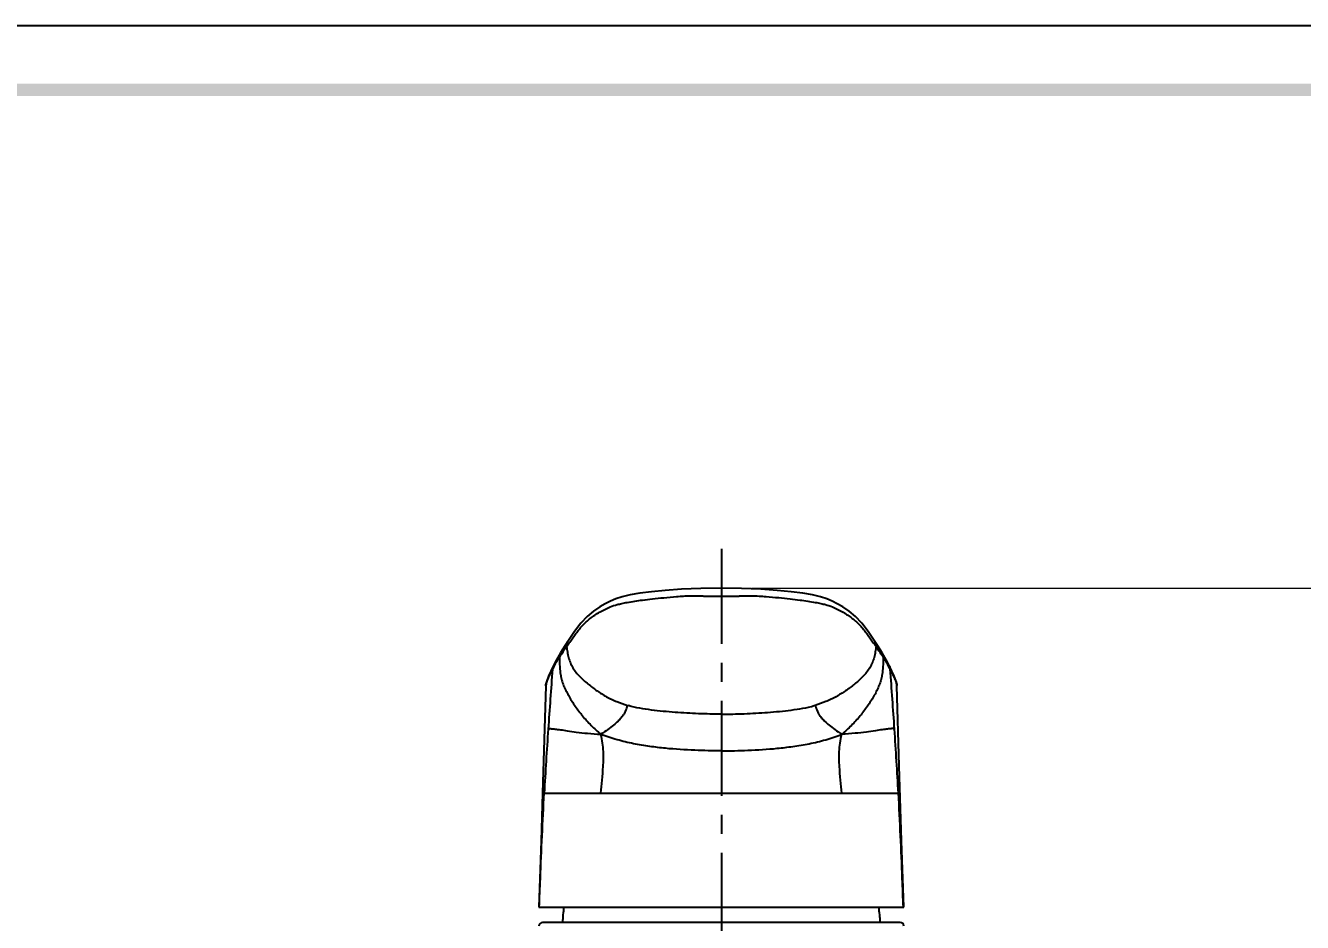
# Model space of a CAD drawing. Header units: millimetres. Extents: x 1091 to 1735, y 843 to 1297.
# Drawn here: x 1412.4 to 1580.5, y 1179.2 to 1297.2 of the extents above; entities that cross this region are included whole.
import ezdxf

# ---------------------------------------------------------------- set-up
doc = ezdxf.new("R2010")
doc.units = ezdxf.units.MM
doc.linetypes.add('CENTER', pattern=[2, 1.25, -0.25, 0.25, -0.25])
doc.layers.add('06___PRT_ALL_SURFS', color=7, linetype='Continuous')
doc.layers.add('标注', color=1, linetype='Continuous')
doc.styles.add('Daelim Dimension', font='')
doc.styles.get('Daelim Dimension').set_extended_font_data('나눔고딕')
doc.dimstyles.new('DEFAULT', dxfattribs={"dimscale": 2, "dimtxt": 2, "dimasz": 2, "dimexe": 0, "dimexo": 2, "dimgap": 1, "dimtad": 1, "dimdec": 1, "dimzin": 9, "dimdsep": 46, "dimtxsty": 'Daelim Dimension', "dimcen": 0.5, "dimclrd": 252, "dimclre": 252, "dimclrt": 3, "dimadec": 1, "dimazin": 0, "dimtfac": 1, "dimtdec": 1, "dimtix": 1, "dimtmove": 0, "dimatfit": 3, "dimfxl": 1, "dimtolj": 1, "dimtzin": 1, "dimlwd": 9, "dimlwe": 9, "dimarcsym": 0})

# ---------------------------------------------------------------- blocks, each defined once
blk = doc.blocks.new('*D2')
at = {"color": 5, "lineweight": 9, "transparency": 16777216}
for p, q in [((1508.02, 1223.16), (1604.38, 1223.16)), ((1604.38, 1219.16), (1604.38, 1110.19)), ((1579.17, 1106.19), (1604.38, 1106.19))]:
    blk.add_line(p, q, dxfattribs=at)
at = {"color": 5, "transparency": 16777216}
for points in [[(1603.71, 1219.16), (1605.04, 1219.16), (1604.38, 1223.16)], [(1603.71, 1110.19), (1605.04, 1110.19), (1604.38, 1106.19)]]:
    blk.add_solid(points, dxfattribs=at)
at = {"layer": 'Defpoints', "color": 0, "transparency": 16777216}
for p in [(1504.02, 1223.16), (1575.17, 1106.19), (1604.38, 1106.19)]:
    blk.add_point(p, dxfattribs=at)
at = {"color": 7, "transparency": 16777216, "insert": (1597.04, 1164.67), "char_height": 10, "attachment_point": 5, "rotation": 90, "style": 'Daelim Dimension'}
blk.add_mtext('\\A1;117', dxfattribs=at)

msp = doc.modelspace()

# ---------------------------------------------------------------- linework, layer by layer
at = {"color": 7, "linetype": 'Continuous'}
for p, q in [((1483.48, 1215.64), (1482.86, 1214.67)), ((1483.8, 1216.15), (1483.48, 1215.64)), ((1483.8, 1216.15), (1483.82, 1216.18)), ((1524.23, 1216.15), (1524.21, 1216.18)), ((1524.55, 1215.64), (1524.23, 1216.15)), ((1525.17, 1214.67), (1524.55, 1215.64)), ((1482.86, 1214.66), (1482.49, 1214.06)), ((1482.86, 1214.67), (1482.86, 1214.66)), ((1525.17, 1214.67), (1525.17, 1214.66)), ((1525.54, 1214.06), (1525.17, 1214.66)), ((1481.9, 1212.93), (1481.9, 1212.93)), ((1526.14, 1212.93), (1526.14, 1212.93)), ((1526.77, 1211.61), (1526.14, 1212.93)), ((1480.93, 1210.34), (1480.93, 1210.34)), ((1527.05, 1210.81), (1526.77, 1211.61)), ((1527.11, 1210.34), (1527.05, 1210.81)), ((1527.11, 1210.34), (1527.11, 1210.34)), ((1516.37, 1207.76), (1516.38, 1207.76)), ((1480.02, 1181.19), (1528.02, 1181.19)), ((1527.54, 1179.19), (1480.5, 1179.19))]:
    msp.add_line(p, q, dxfattribs=at)
at = {"color": 9, "linetype": 'Continuous'}
for p, q in [((1482.99, 1214.51), (1483.02, 1214.56)), ((1483.02, 1214.56), (1483.11, 1214.69)), ((1525.01, 1214.56), (1525.07, 1214.47)), ((1488.18, 1196.19), (1527.33, 1196.19))]:
    msp.add_line(p, q, dxfattribs=at)
at = {"color": 2}
msp.add_lwpolyline([(1091.24, 1297.22), (1735.44, 1297.22), (1735.44, 843.46), (1091.24, 843.46)], close=True, dxfattribs=at)
at = {"ltscale": 0.5}
msp.add_lwpolyline([(1091.24, 1297.22), (1735.44, 1297.22), (1735.44, 843.46), (1091.24, 843.46)], close=True, dxfattribs=at)
at = {"color": 7, "linetype": 'Continuous'}
for points in [[(1504.02, 1223.16), (1501.33, 1223.13), (1498.78, 1223.03), (1496.64, 1222.89), (1494.82, 1222.72), (1493.29, 1222.53), (1492.01, 1222.31), (1490.98, 1222.06), (1490.14, 1221.78), (1489.42, 1221.48), (1488.75, 1221.14), (1488.03, 1220.72), (1487.2, 1220.16), (1486.35, 1219.45), (1485.51, 1218.57), (1484.7, 1217.48), (1483.82, 1216.18)], [(1524.21, 1216.18), (1523.33, 1217.48), (1522.52, 1218.57), (1521.68, 1219.45), (1520.83, 1220.16), (1520, 1220.72), (1519.28, 1221.14), (1518.61, 1221.48), (1517.89, 1221.78), (1517.05, 1222.06), (1516.01, 1222.31), (1514.74, 1222.53), (1513.2, 1222.72), (1511.38, 1222.89), (1509.23, 1223.03), (1506.69, 1223.13), (1504.02, 1223.16)], [(1482.49, 1214.06), (1482.16, 1213.44), (1481.9, 1212.93)], [(1526.14, 1212.93), (1525.88, 1213.45), (1525.54, 1214.06)], [(1481.9, 1212.93), (1481.27, 1211.61), (1480.99, 1210.81), (1480.93, 1210.34)]]:
    msp.add_lwpolyline(points, dxfattribs=at)
at = {"color": 9, "linetype": 'Continuous'}
for centre, radius, start, end in [((1484.61, 1215.64), 0.96, 147.9099, 150.393), ((1471.5, 1225.16), 15.52, 323.1508, 324.2472), ((1536.92, 1225.45), 16, 215.714, 216.6731), ((1523.42, 1215.64), 0.961, 29.6075, 32.0924), ((1483.68, 1214.15), 0.965, 147.9904, 182.5948), ((1550.88, 1232.25), 31.34, 213.8735, 214.3828), ((1524.36, 1214.15), 0.965, 357.4059, 32.0069), ((2354.6, 1145.24), 875.39, 175.59237, 176.10949), ((1494.15, 1206.57), 13.71, 153.5603, 154.2955), ((1494.67, 1206.32), 14.28, 152.6499, 153.5804), ((1492.6, 1207.39), 11.95, 150.8604, 152.654), ((1515.18, 1207.26), 12.24, 27.0624, 28.977), ((1513.13, 1206.2), 14.54, 26.3833, 27.0869), ((1513.96, 1206.61), 13.62, 25.7006, 26.3929), ((653.44, 1145.24), 875.39, 3.89051, 4.40763), ((1525.91, 1210.31), 1.2, 1.7835, 2.6187), ((945.12, 1164.45), 583.07, 3.12035, 3.95234)]:
    msp.add_arc(centre, radius, start, end, dxfattribs=at)
at = {"color": 7, "linetype": 'Continuous'}
for centre, radius, start, end in [((1512.44, 1221.24), 14.04, 285.6971, 286.2157), ((1504.02, 1178.16), 20.94, 171.6848, 177.1971), ((1503.99, 1178.16), 20.97, 2.8053, 8.299), ((1480.5, 1178.69), 0.5, 89.9751, 177.2566), ((1527.54, 1178.69), 0.5, 2.7433, 90.0249)]:
    msp.add_arc(centre, radius, start, end, dxfattribs=at)
at = {"color": 9, "linetype": 'Continuous'}
for points, knots in [([(1484.09, 1216.09), (1484.36, 1216.46), (1484.74, 1217.03), (1485.28, 1217.75), (1485.73, 1218.26), (1486.23, 1218.75), (1486.77, 1219.21), (1487.36, 1219.64), (1488, 1220.03), (1488.67, 1220.4), (1489.44, 1220.75), (1490.19, 1221), (1490.95, 1221.18), (1492.06, 1221.4), (1493.41, 1221.59), (1495.01, 1221.78), (1496.5, 1221.94), (1497.87, 1222.07), (1499.05, 1222.15), (1499.83, 1222.18), (1500.48, 1222.18), (1500.98, 1222.17), (1501.48, 1222.16), (1501.98, 1222.13), (1502.49, 1222.13), (1503, 1222.13), (1503.51, 1222.14), (1503.85, 1222.14), (1504.02, 1222.14)], [0, 0, 0, 0, 0.062256, 0.092884, 0.123844, 0.155536, 0.187995, 0.22125, 0.2553, 0.290211, 0.326474, 0.37033, 0.39861, 0.433064, 0.525588, 0.585175, 0.653764, 0.730989, 0.772663, 0.816173, 0.838498, 0.861126, 0.883997, 0.907055, 0.93023, 0.953466, 0.976727, 1, 1, 1, 1]), ([(1504.02, 1222.14), (1504.19, 1222.14), (1504.53, 1222.14), (1505.04, 1222.13), (1505.54, 1222.13), (1506.05, 1222.13), (1506.55, 1222.16), (1507.05, 1222.17), (1507.55, 1222.18), (1508.19, 1222.18), (1508.98, 1222.15), (1510.16, 1222.07), (1511.52, 1221.94), (1513.01, 1221.79), (1514.62, 1221.6), (1515.96, 1221.4), (1517.08, 1221.18), (1517.84, 1221), (1518.59, 1220.76), (1519.36, 1220.4), (1520.03, 1220.04), (1520.66, 1219.64), (1521.25, 1219.21), (1521.8, 1218.75), (1522.3, 1218.27), (1522.74, 1217.76), (1523.29, 1217.04), (1523.67, 1216.47), (1523.93, 1216.11)], [0, 0, 0, 0, 0.023258, 0.046505, 0.069727, 0.092888, 0.115932, 0.13879, 0.161406, 0.183721, 0.227214, 0.268876, 0.34609, 0.414688, 0.474304, 0.56692, 0.601425, 0.629751, 0.673668, 0.709935, 0.744832, 0.778869, 0.812113, 0.844562, 0.876247, 0.907196, 0.937807, 1, 1, 1, 1]), ([(1483.11, 1214.69), (1483.16, 1214.76), (1483.34, 1215.04), (1483.52, 1215.31), (1483.66, 1215.52)], [0, 0, 0, 0, 0.255587, 1, 1, 1, 1]), ([(1483.66, 1215.52), (1483.65, 1215.62), (1483.66, 1215.83), (1483.73, 1216.02), (1483.78, 1216.11)], [0, 0, 0, 0, 0.501965, 1, 1, 1, 1]), ([(1483.66, 1215.52), (1483.68, 1215.55), (1483.77, 1215.66), (1483.85, 1215.77), (1483.92, 1215.85)], [0, 0, 0, 0, 0.251487, 1, 1, 1, 1]), ([(1524.09, 1215.89), (1524.11, 1215.86), (1524.21, 1215.73), (1524.3, 1215.61), (1524.38, 1215.52)], [0, 0, 0, 0, 0.247911, 1, 1, 1, 1]), ([(1524.38, 1215.52), (1524.39, 1215.62), (1524.38, 1215.83), (1524.3, 1216.02), (1524.25, 1216.11)], [0, 0, 0, 0, 0.501313, 1, 1, 1, 1]), ([(1524.38, 1215.52), (1524.41, 1215.46), (1524.57, 1215.22), (1524.73, 1214.97), (1524.86, 1214.79)], [0, 0, 0, 0, 0.243672, 1, 1, 1, 1]), ([(1482.16, 1213.21), (1482.2, 1213.29), (1482.38, 1213.6), (1482.57, 1213.89), (1482.71, 1214.11)], [0, 0, 0, 0, 0.253785, 1, 1, 1, 1]), ([(1482.71, 1214.11), (1482.71, 1213.69), (1482.73, 1213.05), (1482.8, 1212.19), (1482.9, 1211.54), (1483.06, 1210.87), (1483.31, 1210.22), (1483.62, 1209.56), (1484.1, 1208.69), (1484.79, 1207.61), (1485.76, 1206.33), (1486.88, 1205.1), (1487.72, 1204.32), (1488.16, 1203.95)], [0, 0, 0, 0, 0.106565, 0.16058, 0.21553, 0.272249, 0.331168, 0.391842, 0.453642, 0.580523, 0.714068, 0.854704, 1, 1, 1, 1]), ([(1525.32, 1214.11), (1525.32, 1213.69), (1525.31, 1213.05), (1525.23, 1212.19), (1525.14, 1211.54), (1524.97, 1210.87), (1524.72, 1210.22), (1524.42, 1209.56), (1523.94, 1208.69), (1523.24, 1207.61), (1522.28, 1206.33), (1521.15, 1205.1), (1520.31, 1204.32), (1519.87, 1203.95)], [0, 0, 0, 0, 0.106565, 0.16058, 0.21553, 0.272249, 0.331168, 0.391842, 0.453642, 0.580523, 0.714068, 0.854704, 1, 1, 1, 1]), ([(1525.32, 1214.11), (1525.37, 1214.04), (1525.57, 1213.74), (1525.76, 1213.43), (1525.89, 1213.19)], [0, 0, 0, 0, 0.245982, 1, 1, 1, 1]), ([(1480.94, 1210.47), (1480.96, 1210.65), (1481.07, 1211), (1481.31, 1211.51), (1481.56, 1212.01), (1481.72, 1212.35), (1481.8, 1212.52)], [0, 0, 0, 0, 0.238446, 0.494568, 0.751215, 1, 1, 1, 1]), ([(1526.23, 1212.52), (1526.32, 1212.34), (1526.45, 1212.08), (1526.62, 1211.72), (1526.79, 1211.36), (1527, 1210.92), (1527.1, 1210.54), (1527.11, 1210.36)], [0, 0, 0, 0, 0.250388, 0.378678, 0.509039, 0.76487, 1, 1, 1, 1]), ([(1516.38, 1207.76), (1516.45, 1207.49), (1516.58, 1207.07), (1516.87, 1206.53), (1517.19, 1206.1), (1517.64, 1205.64), (1518.24, 1205.12), (1519, 1204.55), (1519.56, 1204.16), (1519.87, 1203.95)], [0, 0, 0, 0, 0.160623, 0.246466, 0.34459, 0.463201, 0.610165, 0.789805, 1, 1, 1, 1]), ([(1504.02, 1201.77), (1502.85, 1201.77), (1500.4, 1201.82), (1497.26, 1202.02), (1494.57, 1202.34), (1492.44, 1202.69), (1490.28, 1203.2), (1488.86, 1203.67), (1488.16, 1203.95)], [0, 0, 0, 0, 0.216847, 0.457502, 0.586726, 0.721579, 0.860598, 1, 1, 1, 1]), ([(1504.02, 1201.77), (1505.18, 1201.77), (1507.63, 1201.82), (1510.77, 1202.02), (1513.46, 1202.34), (1515.6, 1202.69), (1517.76, 1203.2), (1519.18, 1203.67), (1519.87, 1203.95)], [0, 0, 0, 0, 0.216847, 0.457502, 0.586726, 0.721579, 0.860598, 1, 1, 1, 1]), ([(1519.86, 1196.19), (1519.81, 1196.77), (1519.71, 1197.94), (1519.57, 1199.43), (1519.51, 1200.69), (1519.52, 1201.72), (1519.63, 1202.82), (1519.77, 1203.57), (1519.87, 1203.95)], [0, 0, 0, 0, 0.222508, 0.452571, 0.575614, 0.70714, 0.848538, 1, 1, 1, 1]), ([(1526.81, 1204.64), (1526.8, 1204.64), (1526.78, 1204.66), (1526.75, 1204.67), (1526.71, 1204.68), (1526.63, 1204.69), (1526.51, 1204.7), (1526.34, 1204.69), (1526.12, 1204.67), (1525.86, 1204.64), (1525.54, 1204.6), (1525.02, 1204.53), (1524.2, 1204.4), (1523.01, 1204.23), (1521.54, 1204.06), (1520.46, 1203.98), (1519.87, 1203.95)], [0, 0, 0, 0, 0.004121, 0.009151, 0.015369, 0.022719, 0.041593, 0.066422, 0.097495, 0.135254, 0.180196, 0.232921, 0.364363, 0.534982, 0.747916, 1, 1, 1, 1])]:
    msp.add_open_spline(points, degree=3, knots=knots, dxfattribs=at)
at = {"color": 7, "linetype": 'Continuous'}
for points, knots in [([(1483.66, 1215.52), (1483.68, 1215.28), (1483.75, 1214.79), (1483.9, 1214.06), (1484.14, 1213.36), (1484.47, 1212.7), (1484.89, 1212.09), (1485.55, 1211.35), (1486.29, 1210.7), (1487.07, 1210.1), (1487.67, 1209.67), (1488.28, 1209.26), (1489.13, 1208.76), (1490.25, 1208.23), (1491.18, 1207.9), (1491.65, 1207.76)], [0, 0, 0, 0, 0.062499, 0.125048, 0.187568, 0.250087, 0.312594, 0.375123, 0.500055, 0.562541, 0.625048, 0.687538, 0.750021, 0.87502, 1, 1, 1, 1]), ([(1524.38, 1215.52), (1524.35, 1215.28), (1524.29, 1214.79), (1524.13, 1214.06), (1523.9, 1213.36), (1523.57, 1212.7), (1523.14, 1212.09), (1522.49, 1211.35), (1521.75, 1210.7), (1520.97, 1210.1), (1520.37, 1209.67), (1519.75, 1209.26), (1518.9, 1208.76), (1517.79, 1208.23), (1516.86, 1207.9), (1516.38, 1207.76)], [0, 0, 0, 0, 0.062499, 0.125048, 0.187568, 0.250087, 0.312594, 0.375123, 0.500055, 0.562541, 0.625048, 0.687538, 0.750021, 0.87502, 1, 1, 1, 1]), ([(1504.02, 1206.6), (1503.02, 1206.6), (1500.98, 1206.64), (1497.91, 1206.82), (1494.83, 1207.1), (1492.78, 1207.45), (1491.79, 1207.72)], [0, 0, 0, 0, 0.244248, 0.496033, 0.749783, 1, 1, 1, 1]), ([(1504.02, 1206.6), (1505.02, 1206.6), (1507.05, 1206.64), (1510.12, 1206.82), (1513.21, 1207.1), (1515.26, 1207.45), (1516.24, 1207.72)], [0, 0, 0, 0, 0.244248, 0.496033, 0.749783, 1, 1, 1, 1]), ([(1480.06, 1181.19), (1480.1, 1182.45), (1480.29, 1187.46), (1480.5, 1192.46), (1480.71, 1196.19)], [0, 0, 0, 0, 0.253196, 1, 1, 1, 1]), ([(1527.98, 1181.19), (1527.93, 1182.45), (1527.75, 1187.46), (1527.53, 1192.46), (1527.33, 1196.19)], [0, 0, 0, 0, 0.253196, 1, 1, 1, 1])]:
    msp.add_open_spline(points, degree=3, knots=knots, dxfattribs=at)
at = {"color": 9, "linetype": 'Continuous'}
for points in [[(1482.71, 1214.11), (1482.81, 1214.24), (1482.9, 1214.38), (1482.99, 1214.51)], [(1525.07, 1214.47), (1525.15, 1214.35), (1525.24, 1214.23), (1525.32, 1214.11)], [(1481.9, 1212.93), (1481.83, 1212.8), (1481.8, 1212.66), (1481.8, 1212.52)], [(1526.14, 1212.93), (1526.2, 1212.8), (1526.23, 1212.66), (1526.23, 1212.52)], [(1480.93, 1210.34), (1480.93, 1210.39), (1480.93, 1210.43), (1480.94, 1210.47)]]:
    msp.add_open_spline(points, degree=3, dxfattribs=at)
at = {"color": 5, "ltscale": 40}
msp.add_trace([(1099.71, 1289.58), (1099.71, 1287.93), (1726.97, 1289.58), (1726.97, 1287.93)], dxfattribs=at)
at = {"layer": '06___PRT_ALL_SURFS', "color": 7, "linetype": 'Continuous'}
for p, q in [((1480.93, 1210.34), (1480.49, 1196.2)), ((1491.67, 1207.76), (1491.65, 1207.76)), ((1528.02, 1181.19), (1527.74, 1189.92))]:
    msp.add_line(p, q, dxfattribs=at)
at = {"layer": '06___PRT_ALL_SURFS', "color": 9, "linetype": 'Continuous'}
msp.add_line((1480.71, 1196.19), (1488.18, 1196.19), dxfattribs=at)
at = {"layer": '06___PRT_ALL_SURFS', "color": 7, "linetype": 'Continuous'}
for points in [[(1527.74, 1189.92), (1527.43, 1199.81), (1527.11, 1210.34)], [(1480.49, 1196.2), (1480.29, 1189.92), (1480.02, 1181.19)]]:
    msp.add_lwpolyline(points, dxfattribs=at)
msp.add_arc((1495.59, 1221.24), 14.04, 253.7843, 254.3029, dxfattribs=at)
at = {"layer": '06___PRT_ALL_SURFS', "color": 9, "linetype": 'Continuous'}
msp.add_arc((2062.91, 1164.45), 583.07, 176.04766, 176.87965, dxfattribs=at)
for points, knots in [([(1491.65, 1207.76), (1491.59, 1207.49), (1491.45, 1207.07), (1491.16, 1206.53), (1490.84, 1206.1), (1490.39, 1205.64), (1489.79, 1205.12), (1489.04, 1204.55), (1488.47, 1204.16), (1488.16, 1203.95)], [0, 0, 0, 0, 0.160623, 0.246466, 0.34459, 0.463201, 0.610165, 0.789805, 1, 1, 1, 1]), ([(1481.23, 1204.64), (1481.24, 1204.64), (1481.25, 1204.66), (1481.29, 1204.67), (1481.33, 1204.68), (1481.4, 1204.69), (1481.52, 1204.7), (1481.7, 1204.69), (1481.91, 1204.67), (1482.18, 1204.64), (1482.49, 1204.6), (1483.02, 1204.53), (1483.84, 1204.4), (1485.02, 1204.23), (1486.5, 1204.06), (1487.58, 1203.98), (1488.16, 1203.95)], [0, 0, 0, 0, 0.004121, 0.009151, 0.015369, 0.022719, 0.041593, 0.066422, 0.097495, 0.135254, 0.180196, 0.232921, 0.364363, 0.534982, 0.747916, 1, 1, 1, 1]), ([(1488.18, 1196.19), (1488.22, 1196.77), (1488.33, 1197.94), (1488.46, 1199.43), (1488.52, 1200.69), (1488.51, 1201.72), (1488.41, 1202.82), (1488.26, 1203.57), (1488.16, 1203.95)], [0, 0, 0, 0, 0.222508, 0.452571, 0.575614, 0.70714, 0.848538, 1, 1, 1, 1])]:
    msp.add_open_spline(points, degree=3, knots=knots, dxfattribs=at)
at = {"layer": '标注', "linetype": 'CENTER', "ltscale": 10}
msp.add_line((1504.02, 1228.34), (1504.02, 1097.9), dxfattribs=at)

# ---------------------------------------------------------------- dimensions: what is measured, and where the dimension line sits
at = {"color": 5}
dim = msp.add_linear_dim(base=(1604.38, 1106.19), p1=(1504.02, 1223.16), p2=(1575.17, 1106.19), angle=90, dimstyle='DEFAULT', override={"dimtxt": 5, "dimclrd": 5, "dimclre": 5, "dimclrt": 7}, dxfattribs=at)
dim.commit()
dim.dimension.update_dxf_attribs({"geometry": '*D2', "text_midpoint": (1597.04, 1164.67)})

doc.saveas('drawing.dxf')
